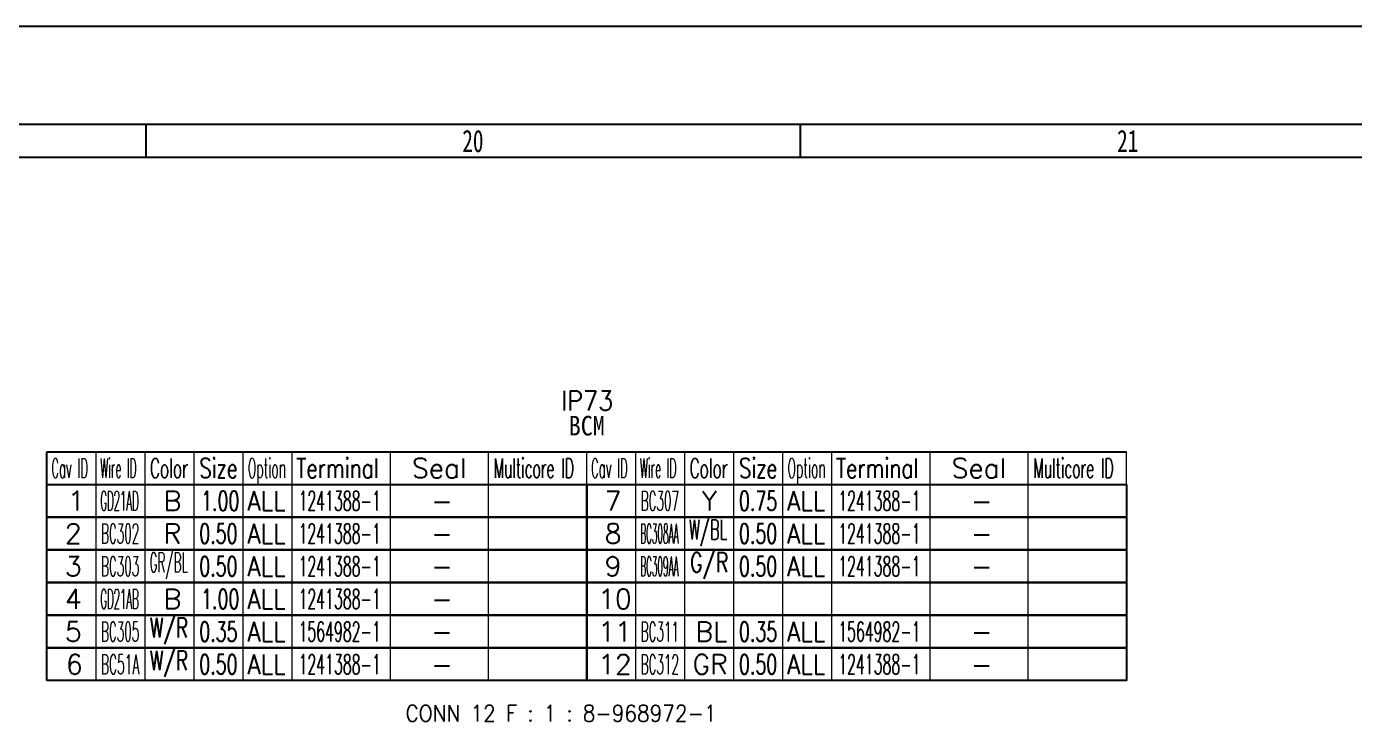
# Model space of a CAD drawing. Header units: inches. Extents: x 47316 to 59086, y 3141 to 11743.
# Drawn here: x 52149.6 to 52352.6, y 8967.2 to 9073.5 of the extents above; entities that cross this region are included whole.
import ezdxf

# ---------------------------------------------------------------- set-up
doc = ezdxf.new("R2010")
doc.units = ezdxf.units.IN
doc.header["$MEASUREMENT"] = 0
doc.styles.add('MtX_FangSong_GB2312', font='')
doc.styles.get("Standard").update_dxf_attribs({"font": ''})
doc.styles.get('MtX_FangSong_GB2312').set_extended_font_data('FangSong_GB2312')
doc.styles.get('Standard').set_extended_font_data('SimSun')

msp = doc.modelspace()

# ---------------------------------------------------------------- linework, layer by layer
at = {"color": 0, "lineweight": -2}
for p, q in [((56191.93, 9073.45), (50247.93, 9073.45)), ((56067.93, 9058.45), (50267.93, 9058.45)), ((52167.93, 9053.45), (52167.93, 9058.45)), ((52267.93, 9053.45), (52267.93, 9058.45)), ((50267.93, 9053.45), (56171.93, 9053.45))]:
    msp.add_line(p, q, dxfattribs=at)
at = {"color": 0, "linetype": 'Continuous', "lineweight": -2}
for p, q in [((52152.76, 9008.4), (52317.76, 9008.4)), ((52152.76, 9003.4), (52152.76, 9008.4)), ((52152.76, 9003.4), (52317.76, 9003.4))]:
    msp.add_line(p, q, dxfattribs=at)
at = {"color": 7, "linetype": 'Continuous', "lineweight": 15}
for p, q in [((52160.26, 9003.4), (52160.26, 9008.4)), ((52167.76, 9003.4), (52167.76, 9008.4)), ((52175.26, 9003.4), (52175.26, 9008.4)), ((52182.76, 9003.4), (52182.76, 9008.4)), ((52190.26, 9003.4), (52190.26, 9008.4)), ((52205.26, 9003.4), (52205.26, 9008.4)), ((52220.26, 9003.4), (52220.26, 9008.4)), ((52235.26, 9003.4), (52235.26, 9008.4)), ((52242.76, 9003.4), (52242.76, 9008.4)), ((52250.26, 9003.4), (52250.26, 9008.4)), ((52257.76, 9003.4), (52257.76, 9008.4)), ((52265.26, 9003.4), (52265.26, 9008.4)), ((52272.76, 9003.4), (52272.76, 9008.4)), ((52287.76, 9003.4), (52287.76, 9008.4)), ((52302.76, 9003.4), (52302.76, 9008.4)), ((52317.76, 9003.4), (52317.76, 9008.4))]:
    msp.add_line(p, q, dxfattribs=at)
at = {"color": 102, "linetype": 'Continuous', "lineweight": 15}
for p, q in [((52160.26, 8998.4), (52160.26, 9003.4)), ((52167.76, 8998.4), (52167.76, 9003.4)), ((52175.26, 8998.4), (52175.26, 9003.4)), ((52182.76, 8998.4), (52182.76, 9003.4)), ((52190.26, 8998.4), (52190.26, 9003.4)), ((52205.26, 8998.4), (52205.26, 9003.4)), ((52220.26, 8998.4), (52220.26, 9003.4)), ((52242.76, 8998.4), (52242.76, 9003.4)), ((52250.26, 8998.4), (52250.26, 9003.4)), ((52257.76, 8998.4), (52257.76, 9003.4)), ((52265.26, 8998.4), (52265.26, 9003.4)), ((52272.76, 8998.4), (52272.76, 9003.4)), ((52287.76, 8998.4), (52287.76, 9003.4)), ((52302.76, 8998.4), (52302.76, 9003.4)), ((52160.26, 8993.4), (52160.26, 8998.4)), ((52167.76, 8993.4), (52167.76, 8998.4)), ((52175.26, 8993.4), (52175.26, 8998.4)), ((52182.76, 8993.4), (52182.76, 8998.4)), ((52190.26, 8993.4), (52190.26, 8998.4)), ((52205.26, 8993.4), (52205.26, 8998.4)), ((52220.26, 8993.4), (52220.26, 8998.4)), ((52242.76, 8993.4), (52242.76, 8998.4)), ((52250.26, 8993.4), (52250.26, 8998.4)), ((52257.76, 8993.4), (52257.76, 8998.4)), ((52265.26, 8993.4), (52265.26, 8998.4)), ((52272.76, 8993.4), (52272.76, 8998.4)), ((52287.76, 8993.4), (52287.76, 8998.4)), ((52302.76, 8993.4), (52302.76, 8998.4)), ((52160.26, 8988.4), (52160.26, 8993.4)), ((52167.76, 8988.4), (52167.76, 8993.4)), ((52175.26, 8988.4), (52175.26, 8993.4)), ((52182.76, 8988.4), (52182.76, 8993.4)), ((52190.26, 8988.4), (52190.26, 8993.4)), ((52205.26, 8988.4), (52205.26, 8993.4)), ((52220.26, 8988.4), (52220.26, 8993.4)), ((52242.76, 8988.4), (52242.76, 8993.4)), ((52250.26, 8988.4), (52250.26, 8993.4)), ((52257.76, 8988.4), (52257.76, 8993.4)), ((52265.26, 8988.4), (52265.26, 8993.4)), ((52272.76, 8988.4), (52272.76, 8993.4)), ((52287.76, 8988.4), (52287.76, 8993.4)), ((52302.76, 8988.4), (52302.76, 8993.4)), ((52160.26, 8983.4), (52160.26, 8988.4)), ((52167.76, 8983.4), (52167.76, 8988.4)), ((52175.26, 8983.4), (52175.26, 8988.4)), ((52182.76, 8983.4), (52182.76, 8988.4)), ((52190.26, 8983.4), (52190.26, 8988.4)), ((52205.26, 8983.4), (52205.26, 8988.4)), ((52220.26, 8983.4), (52220.26, 8988.4)), ((52242.76, 8983.4), (52242.76, 8988.4)), ((52250.26, 8983.4), (52250.26, 8988.4)), ((52257.76, 8983.4), (52257.76, 8988.4)), ((52265.26, 8983.4), (52265.26, 8988.4)), ((52272.76, 8983.4), (52272.76, 8988.4)), ((52287.76, 8983.4), (52287.76, 8988.4)), ((52302.76, 8983.4), (52302.76, 8988.4)), ((52160.26, 8978.4), (52160.26, 8983.4)), ((52167.76, 8978.4), (52167.76, 8983.4)), ((52175.26, 8978.4), (52175.26, 8983.4)), ((52182.76, 8978.4), (52182.76, 8983.4)), ((52190.26, 8978.4), (52190.26, 8983.4)), ((52205.26, 8978.4), (52205.26, 8983.4)), ((52220.26, 8978.4), (52220.26, 8983.4)), ((52242.76, 8978.4), (52242.76, 8983.4)), ((52250.26, 8978.4), (52250.26, 8983.4)), ((52257.76, 8978.4), (52257.76, 8983.4)), ((52265.26, 8978.4), (52265.26, 8983.4)), ((52272.76, 8978.4), (52272.76, 8983.4)), ((52287.76, 8978.4), (52287.76, 8983.4)), ((52302.76, 8978.4), (52302.76, 8983.4)), ((52160.26, 8973.4), (52160.26, 8978.4)), ((52167.76, 8973.4), (52167.76, 8978.4)), ((52175.26, 8973.4), (52175.26, 8978.4)), ((52182.76, 8973.4), (52182.76, 8978.4)), ((52190.26, 8973.4), (52190.26, 8978.4)), ((52205.26, 8973.4), (52205.26, 8978.4)), ((52220.26, 8973.4), (52220.26, 8978.4)), ((52242.76, 8973.4), (52242.76, 8978.4)), ((52250.26, 8973.4), (52250.26, 8978.4)), ((52257.76, 8973.4), (52257.76, 8978.4)), ((52265.26, 8973.4), (52265.26, 8978.4)), ((52272.76, 8973.4), (52272.76, 8978.4)), ((52287.76, 8973.4), (52287.76, 8978.4)), ((52302.76, 8973.4), (52302.76, 8978.4))]:
    msp.add_line(p, q, dxfattribs=at)
at = {"color": 0, "linetype": 'Continuous', "lineweight": -2}
for points in [[(52152.76, 8998.4), (52152.76, 9003.4), (52235.26, 9003.4), (52235.26, 8998.4)], [(52235.26, 8998.4), (52235.26, 9003.4), (52317.76, 9003.4), (52317.76, 8998.4)], [(52152.76, 8993.4), (52152.76, 8998.4), (52235.26, 8998.4), (52235.26, 8993.4)], [(52235.26, 8993.4), (52235.26, 8998.4), (52317.76, 8998.4), (52317.76, 8993.4)], [(52152.76, 8988.4), (52152.76, 8993.4), (52235.26, 8993.4), (52235.26, 8988.4)], [(52235.26, 8988.4), (52235.26, 8993.4), (52317.76, 8993.4), (52317.76, 8988.4)], [(52152.76, 8983.4), (52152.76, 8988.4), (52235.26, 8988.4), (52235.26, 8983.4)], [(52235.26, 8983.4), (52235.26, 8988.4), (52317.76, 8988.4), (52317.76, 8983.4)], [(52152.76, 8978.4), (52152.76, 8983.4), (52235.26, 8983.4), (52235.26, 8978.4)], [(52235.26, 8978.4), (52235.26, 8983.4), (52317.76, 8983.4), (52317.76, 8978.4)], [(52152.76, 8973.4), (52152.76, 8978.4), (52235.26, 8978.4), (52235.26, 8973.4)], [(52235.26, 8973.4), (52235.26, 8978.4), (52317.76, 8978.4), (52317.76, 8973.4)]]:
    msp.add_lwpolyline(points, close=True, dxfattribs=at)

# ---------------------------------------------------------------- texts
at = {"color": 0, "lineweight": -2, "style": 'MtX_FangSong_GB2312', "width": 0.7}
for s, p in [('20', (52216.25, 9054.25)), ('21', (52316.35, 9054.25))]:
    msp.add_text(s, height=3.4, dxfattribs=at).set_placement(p)
at = {"color": 6, "linetype": 'Continuous', "lineweight": 20, "char_height": 3, "attachment_point": 1}
for s, insert, width in [('\\Fromans.shx;\\W0.9000000000;\\T1.0000000000;\\o\\lIP73', (52231.34, 9017.72), 8.8714), ('\\f黑体|b0|i0|c1|p0;\\W0.9000000000;\\T1.0000000000;\\o\\lBCM', (52232.52, 9013.9), 5.8247)]:
    msp.add_mtext(s, dxfattribs=dict(at, insert=insert, width=width))
at = {"color": 7, "linetype": 'Continuous', "lineweight": 15, "char_height": 3, "attachment_point": 1}
for s, insert, width in [('\\Fromans.shx;\\W0.4292452830;\\T1.0000000000;\\o\\lCav ID', (52153.45, 9007.4), 6.5), ('\\Fromans.shx;\\W0.4026548673;\\T1.0000000000;\\o\\lWire ID', (52160.88, 9007.4), 6.5), ('\\Fromans.shx;\\W0.5687500000;\\T1.0000000000;\\o\\lColor', (52168.51, 9007.4), 6.5), ('\\Fromans.shx;\\W0.7222222222;\\T1.0000000000;\\o\\lSize', (52176.07, 9007.4), 6.5), ('\\Fromans.shx;\\W0.4595959596;\\T1.0000000000;\\o\\lOption', (52183.46, 9007.4), 6.5), ('\\Fromans.shx;\\W0.7480916031;\\T1.0000000000;\\o\\lTerminal', (52190.87, 9007.4), 14), ('\\Fromans.shx;\\W1.0000000000;\\T1.0000000000;\\o\\lSeal', (52208.55, 9007.4), 9.2857), ('\\Fromans.shx;\\W0.5185185185;\\T1.0000000000;\\o\\lMulticore ID', (52221.06, 9007.4), 14), ('\\Fromans.shx;\\W0.4292452830;\\T1.0000000000;\\o\\lCav ID', (52235.95, 9007.4), 6.5), ('\\Fromans.shx;\\W0.4026548673;\\T1.0000000000;\\o\\lWire ID', (52243.38, 9007.4), 6.5), ('\\Fromans.shx;\\W0.5687500000;\\T1.0000000000;\\o\\lColor', (52251.01, 9007.4), 6.5), ('\\Fromans.shx;\\W0.7222222222;\\T1.0000000000;\\o\\lSize', (52258.57, 9007.4), 6.5), ('\\Fromans.shx;\\W0.4595959596;\\T1.0000000000;\\o\\lOption', (52265.96, 9007.4), 6.5), ('\\Fromans.shx;\\W0.7480916031;\\T1.0000000000;\\o\\lTerminal', (52273.37, 9007.4), 14), ('\\Fromans.shx;\\W1.0000000000;\\T1.0000000000;\\o\\lSeal', (52291.05, 9007.4), 9.2857), ('\\Fromans.shx;\\W0.5185185185;\\T1.0000000000;\\o\\lMulticore ID', (52303.56, 9007.4), 14), ('\\Fromans.shx;\\W1.0000000000;\\T1.0000000000;\\o\\l1', (52155.94, 9002.4), 2.8571), ('\\Fromans.shx;\\W1.0000000000;\\T1.0000000000;\\o\\l7', (52238.01, 9002.4), 2.8571), ('\\Fromans.shx;\\W1.0000000000;\\T1.0000000000;\\o\\l2', (52155.51, 8997.4), 2.8571), ('\\Fromans.shx;\\W1.0000000000;\\T1.0000000000;\\o\\l8', (52238.01, 8997.4), 2.8571), ('\\Fromans.shx;\\W1.0000000000;\\T1.0000000000;\\o\\l3', (52155.51, 8992.4), 2.8571), ('\\Fromans.shx;\\W1.0000000000;\\T1.0000000000;\\o\\l9', (52238.01, 8992.4), 2.8571), ('\\Fromans.shx;\\W1.0000000000;\\T1.0000000000;\\o\\l4', (52155.51, 8987.4), 2.8571), ('\\Fromans.shx;\\W1.0000000000;\\T1.0000000000;\\o\\l10', (52237.01, 8987.4), 5.7143), ('\\Fromans.shx;\\W1.0000000000;\\T1.0000000000;\\o\\l5', (52155.51, 8982.4), 2.8571), ('\\Fromans.shx;\\W1.0000000000;\\T1.0000000000;\\o\\l11', (52237.01, 8982.4), 5.7143), ('\\Fromans.shx;\\W1.0000000000;\\T1.0000000000;\\o\\l6', (52155.66, 8977.4), 2.8571), ('\\Fromans.shx;\\W1.0000000000;\\T1.0000000000;\\o\\l12', (52237.01, 8977.4), 5.7143)]:
    msp.add_mtext(s, dxfattribs=dict(at, insert=insert, width=width))
at = {"color": 21, "linetype": 'Continuous', "lineweight": 15, "char_height": 3, "attachment_point": 1}
for s, insert, width in [('\\Fromans.shx;\\W0.3760330579;\\T1.0000000000;\\o\\lGD21AD', (52160.92, 9002.4), 6.5), ('\\Fromans.shx;\\W0.6500000000;\\T1.0000000000;\\o\\l1.00', (52176.32, 9002.4), 6.5), ('\\Fromans.shx;\\W0.5268817204;\\T1.0000000000;\\o\\l1241388-1', (52191.21, 9002.4), 14), ('\\Fromans.shx;\\W0.4460784314;\\T1.0000000000;\\o\\lBC307', (52243.52, 9002.4), 6.5), ('\\Fromans.shx;\\W0.6500000000;\\T1.0000000000;\\o\\l0.75', (52258.54, 9002.4), 6.5), ('\\Fromans.shx;\\W0.5268817204;\\T1.0000000000;\\o\\l1241388-1', (52273.71, 9002.4), 14), ('\\Fromans.shx;\\W0.4460784314;\\T1.0000000000;\\o\\lBC302', (52161.02, 8997.4), 6.5), ('\\Fromans.shx;\\W0.6500000000;\\T1.0000000000;\\o\\l0.50', (52176.04, 8997.4), 6.5), ('\\Fromans.shx;\\W0.5268817204;\\T1.0000000000;\\o\\l1241388-1', (52191.21, 8997.4), 14), ('\\Fromans.shx;\\W0.3297101449;\\T1.0000000000;\\o\\lBC308AA', (52243.45, 8997.4), 6.5), ('\\Fromans.shx;\\W0.6500000000;\\T1.0000000000;\\o\\l0.50', (52258.54, 8997.4), 6.5), ('\\Fromans.shx;\\W0.5268817204;\\T1.0000000000;\\o\\l1241388-1', (52273.71, 8997.4), 14), ('\\Fromans.shx;\\W0.4460784314;\\T1.0000000000;\\o\\lBC303', (52161.02, 8992.4), 6.5), ('\\Fromans.shx;\\W0.6500000000;\\T1.0000000000;\\o\\l0.50', (52176.04, 8992.4), 6.5), ('\\Fromans.shx;\\W0.5268817204;\\T1.0000000000;\\o\\l1241388-1', (52191.21, 8992.4), 14), ('\\Fromans.shx;\\W0.3297101449;\\T1.0000000000;\\o\\lBC309AA', (52243.45, 8992.4), 6.5), ('\\Fromans.shx;\\W0.6500000000;\\T1.0000000000;\\o\\l0.50', (52258.54, 8992.4), 6.5), ('\\Fromans.shx;\\W0.5268817204;\\T1.0000000000;\\o\\l1241388-1', (52273.71, 8992.4), 14), ('\\Fromans.shx;\\W0.3760330579;\\T1.0000000000;\\o\\lGD21AB', (52160.92, 8987.4), 6.5), ('\\Fromans.shx;\\W0.6500000000;\\T1.0000000000;\\o\\l1.00', (52176.32, 8987.4), 6.5), ('\\Fromans.shx;\\W0.5268817204;\\T1.0000000000;\\o\\l1241388-1', (52191.21, 8987.4), 14), ('\\Fromans.shx;\\W0.4460784314;\\T1.0000000000;\\o\\lBC305', (52161.02, 8982.4), 6.5), ('\\Fromans.shx;\\W0.6500000000;\\T1.0000000000;\\o\\l0.35', (52176.04, 8982.4), 6.5), ('\\Fromans.shx;\\W0.5268817204;\\T1.0000000000;\\o\\l1564982-1', (52191.21, 8982.4), 14), ('\\Fromans.shx;\\W0.4460784314;\\T1.0000000000;\\o\\lBC311', (52243.52, 8982.4), 6.5), ('\\Fromans.shx;\\W0.6500000000;\\T1.0000000000;\\o\\l0.35', (52258.54, 8982.4), 6.5), ('\\Fromans.shx;\\W0.5268817204;\\T1.0000000000;\\o\\l1564982-1', (52273.71, 8982.4), 14), ('\\Fromans.shx;\\W0.4550000000;\\T1.0000000000;\\o\\lBC51A', (52161.02, 8977.4), 6.5), ('\\Fromans.shx;\\W0.6500000000;\\T1.0000000000;\\o\\l0.50', (52176.04, 8977.4), 6.5), ('\\Fromans.shx;\\W0.5268817204;\\T1.0000000000;\\o\\l1241388-1', (52191.21, 8977.4), 14), ('\\Fromans.shx;\\W0.4460784314;\\T1.0000000000;\\o\\lBC312', (52243.52, 8977.4), 6.5), ('\\Fromans.shx;\\W0.6500000000;\\T1.0000000000;\\o\\l0.50', (52258.54, 8977.4), 6.5), ('\\Fromans.shx;\\W0.5268817204;\\T1.0000000000;\\o\\l1241388-1', (52273.71, 8977.4), 14)]:
    msp.add_mtext(s, dxfattribs=dict(at, insert=insert, width=width))
at = {"color": 140, "linetype": 'Continuous', "lineweight": 15, "char_height": 3, "attachment_point": 1}
for s, insert, width in [('\\Fromans.shx;\\W1.0000000000;\\T1.0000000000;\\o\\lB', (52170.58, 9002.4), 3), ('\\Fromans.shx;\\W0.8750000000;\\T1.0000000000;\\o\\lALL', (52183.39, 9002.4), 6.5), ('\\Fromans.shx;\\W1.0000000000;\\T1.0000000000;\\o\\lY', (52252.87, 9002.4), 2.5714), ('\\Fromans.shx;\\W0.8750000000;\\T1.0000000000;\\o\\lALL', (52265.89, 9002.4), 6.5), ('\\Fromans.shx;\\W1.0000000000;\\T1.0000000000;\\o\\l-', (52211.48, 9002.4), 3.7143), ('\\Fromans.shx;\\W1.0000000000;\\T1.0000000000;\\o\\l-', (52293.98, 9002.4), 3.7143), ('\\Fromans.shx;\\W0.5416666667;\\T1.0000000000;\\o\\lW/BL', (52250.92, 8997.98), 6.5), ('\\Fromans.shx;\\W1.0000000000;\\T1.0000000000;\\o\\lR', (52170.58, 8997.4), 3), ('\\Fromans.shx;\\W0.8750000000;\\T1.0000000000;\\o\\lALL', (52183.39, 8997.4), 6.5), ('\\Fromans.shx;\\W0.8750000000;\\T1.0000000000;\\o\\lALL', (52265.89, 8997.4), 6.5), ('\\Fromans.shx;\\W1.0000000000;\\T1.0000000000;\\o\\l-', (52211.48, 8997.4), 3.7143), ('\\Fromans.shx;\\W1.0000000000;\\T1.0000000000;\\o\\l-', (52293.98, 8997.4), 3.7143), ('\\Fromans.shx;\\W0.4460784314;\\T1.0000000000;\\o\\lGR/BL', (52168.45, 8992.98), 6.5), ('\\Fromans.shx;\\W0.8750000000;\\T1.0000000000;\\o\\lALL', (52183.39, 8992.4), 6.5), ('\\Fromans.shx;\\W0.7109375000;\\T1.0000000000;\\o\\lG/R', (52251.07, 8992.98), 6.5), ('\\Fromans.shx;\\W0.8750000000;\\T1.0000000000;\\o\\lALL', (52265.89, 8992.4), 6.5), ('\\Fromans.shx;\\W1.0000000000;\\T1.0000000000;\\o\\l-', (52211.48, 8992.4), 3.7143), ('\\Fromans.shx;\\W1.0000000000;\\T1.0000000000;\\o\\l-', (52293.98, 8992.4), 3.7143), ('\\Fromans.shx;\\W1.0000000000;\\T1.0000000000;\\o\\lB', (52170.58, 8987.4), 3), ('\\Fromans.shx;\\W0.8750000000;\\T1.0000000000;\\o\\lALL', (52183.39, 8987.4), 6.5), ('\\Fromans.shx;\\W1.0000000000;\\T1.0000000000;\\o\\l-', (52211.48, 8987.4), 3.7143), ('\\Fromans.shx;\\W0.6791044776;\\T1.0000000000;\\o\\lW/R', (52168.46, 8982.98), 6.5), ('\\Fromans.shx;\\W0.8750000000;\\T1.0000000000;\\o\\lALL', (52183.39, 8982.4), 6.5), ('\\Fromans.shx;\\W1.0000000000;\\T1.0000000000;\\o\\lBL', (52251.87, 8982.4), 5.4286), ('\\Fromans.shx;\\W0.8750000000;\\T1.0000000000;\\o\\lALL', (52265.89, 8982.4), 6.5), ('\\Fromans.shx;\\W1.0000000000;\\T1.0000000000;\\o\\l-', (52211.48, 8982.4), 3.7143), ('\\Fromans.shx;\\W1.0000000000;\\T1.0000000000;\\o\\l-', (52293.98, 8982.4), 3.7143), ('\\Fromans.shx;\\W0.6791044776;\\T1.0000000000;\\o\\lW/R', (52168.46, 8977.98), 6.5), ('\\Fromans.shx;\\W0.8750000000;\\T1.0000000000;\\o\\lALL', (52183.39, 8977.4), 6.5), ('\\Fromans.shx;\\W1.0000000000;\\T1.0000000000;\\o\\lGR', (52251.44, 8977.4), 6), ('\\Fromans.shx;\\W0.8750000000;\\T1.0000000000;\\o\\lALL', (52265.89, 8977.4), 6.5), ('\\Fromans.shx;\\W1.0000000000;\\T1.0000000000;\\o\\l-', (52211.48, 8977.4), 3.7143), ('\\Fromans.shx;\\W1.0000000000;\\T1.0000000000;\\o\\l-', (52293.98, 8977.4), 3.7143)]:
    msp.add_mtext(s, dxfattribs=dict(at, insert=insert, width=width))
at = {"color": 42, "linetype": 'Continuous', "lineweight": 15, "insert": (52207.57, 8969.65), "char_height": 2.5, "width": 56.0357, "attachment_point": 1}
msp.add_mtext('\\Fromans.shx;\\W0.9000000000;\\T1.0000000000;\\o\\lCONN 12 F : 1 : 8-968972-1', dxfattribs=at)

doc.saveas('drawing.dxf')
